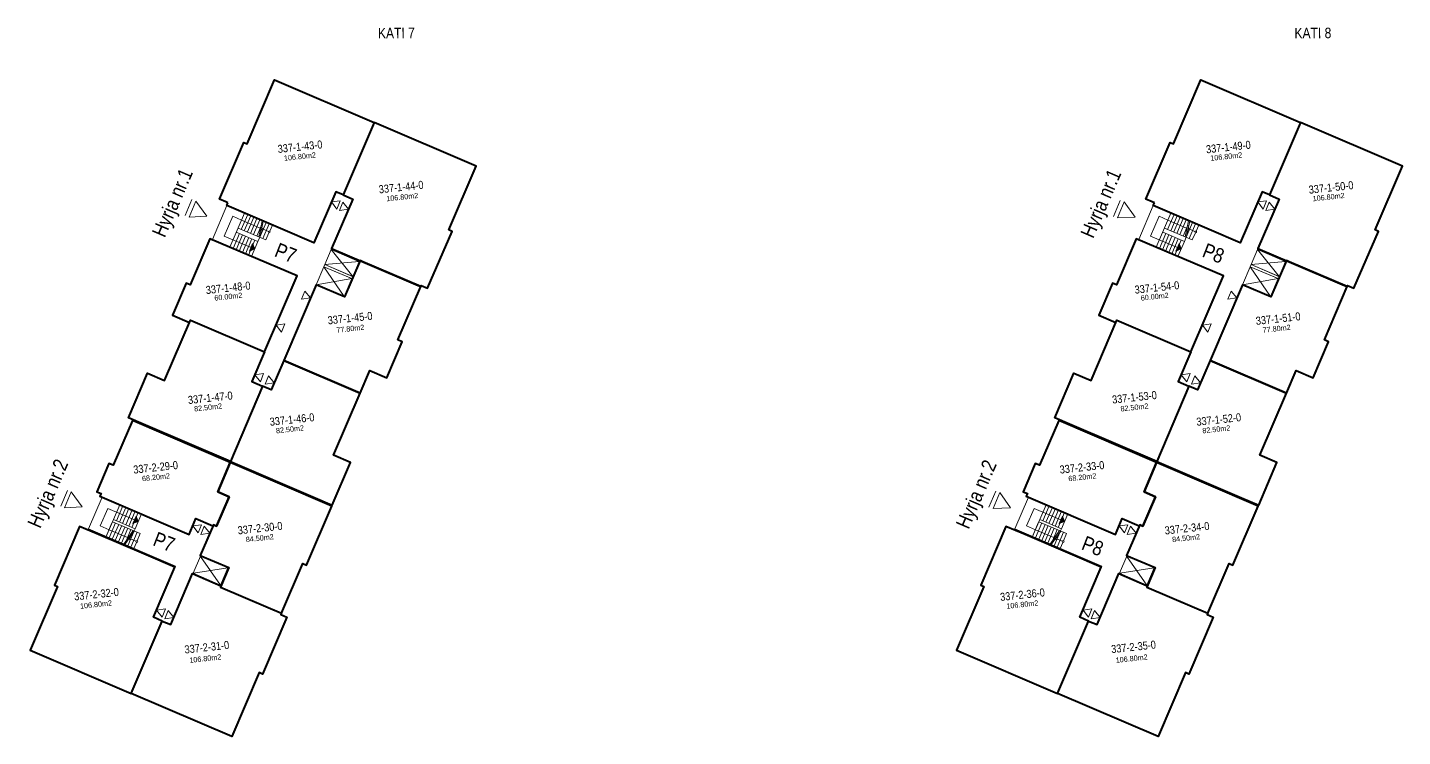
# Model space of a CAD drawing. Header units: metres. Extents: x 7511556 to 7513078, y 4692891 to 4693481.
# Drawn here: x 7512768 to 7512886.8, y 4692942.8 to 4693004.1 of the extents above; entities that cross this region are included whole.
import ezdxf
from ezdxf.enums import TextEntityAlignment as Align

# ---------------------------------------------------------------- set-up
doc = ezdxf.new("R2010")
doc.units = ezdxf.units.M
doc.layers.get('0').update_dxf_attribs({"lineweight": 0})
doc.layers.add('07 Kati 5', color=7, linetype='Continuous', lineweight=0)
doc.layers.add('Dyert', color=133, linetype='Continuous', lineweight=0)
doc.styles.add('Dimensionet CM', font='swissc.ttf', dxfattribs={"height": 15})

msp = doc.modelspace()

# ---------------------------------------------------------------- hatches: boundary and pattern name
at = {"layer": '07 Kati 5'}
h = msp.add_hatch(color=0, dxfattribs=at)
h.dxf.hatch_style = 1
h.paths.add_polyline_path([(7512787.63, 4692984.96), (7512787.45, 4692985.42), (7512787.17, 4692984.77)])
h = msp.add_hatch(color=0, dxfattribs=at)
h.dxf.hatch_style = 1
h.paths.add_polyline_path([(7512867.63, 4692984.96), (7512867.45, 4692985.42), (7512867.17, 4692984.77)])
h = msp.add_hatch(color=0, dxfattribs=at)
h.dxf.hatch_style = 1
h.paths.add_polyline_path([(7512777.56, 4692961.43), (7512777.1, 4692961.24), (7512777.38, 4692961.89)])
h = msp.add_hatch(color=0, dxfattribs=at)
h.dxf.hatch_style = 1
h.paths.add_polyline_path([(7512857.56, 4692961.43), (7512857.1, 4692961.24), (7512857.38, 4692961.89)])

# ---------------------------------------------------------------- linework, layer by layer
for p, q in [((7512782.2, 4692989.22), (7512781.62, 4692987.84)), ((7512862.38, 4692989.15), (7512861.8, 4692987.77)), ((7512771.45, 4692964.1), (7512770.87, 4692962.73)), ((7512851.62, 4692964.03), (7512851.04, 4692962.66))]:
    msp.add_line(p, q).dxf.unprotected_set("ltscale", 0)
at = {"color": 0}
for p, q in [((7512785, 4692986.08), (7512785.73, 4692987.78)), ((7512785.49, 4692985.11), (7512786.75, 4692988.06)), ((7512785.73, 4692987.78), (7512786.49, 4692987.46)), ((7512865, 4692986.08), (7512865.73, 4692987.78)), ((7512865.49, 4692985.11), (7512866.75, 4692988.06)), ((7512865.73, 4692987.78), (7512866.49, 4692987.46)), ((7512786.04, 4692986.4), (7512787.91, 4692985.6)), ((7512786.2, 4692986.77), (7512788.6, 4692985.74)), ((7512866.04, 4692986.4), (7512867.91, 4692985.6)), ((7512866.2, 4692986.77), (7512868.6, 4692985.74)), ((7512774.93, 4692962.55), (7512774.28, 4692961.04)), ((7512775.97, 4692962.87), (7512774.79, 4692960.11)), ((7512854.93, 4692962.55), (7512854.28, 4692961.04)), ((7512855.97, 4692962.87), (7512854.79, 4692960.11)), ((7512775.34, 4692961.4), (7512777.74, 4692960.37)), ((7512775.42, 4692961.58), (7512777.29, 4692960.78)), ((7512855.34, 4692961.4), (7512857.74, 4692960.37)), ((7512855.42, 4692961.58), (7512857.29, 4692960.78)), ((7512774.28, 4692961.04), (7512775.05, 4692960.71)), ((7512854.28, 4692961.04), (7512855.05, 4692960.71))]:
    msp.add_line(p, q, dxfattribs=at).dxf.unprotected_set("ltscale", 0)
at = {"color": 0, "lineweight": 40}
for points in [[(7512785.32, 4692988.94), (7512785.14, 4692989.02), (7512785.14, 4692989.02), (7512784.59, 4692989.25), (7512786.69, 4692994.17), (7512786.97, 4692994.05), (7512789.33, 4692999.57), (7512797.95, 4692995.88), (7512795.27, 4692989.63), (7512794.63, 4692989.9), (7512792.74, 4692985.49), (7512790.05, 4692986.64), (7512790.05, 4692986.64), (7512785.22, 4692988.71)], [(7512865.32, 4692988.94), (7512865.14, 4692989.02), (7512865.14, 4692989.02), (7512864.59, 4692989.25), (7512866.69, 4692994.17), (7512866.97, 4692994.05), (7512869.33, 4692999.57), (7512877.95, 4692995.88), (7512875.27, 4692989.63), (7512874.63, 4692989.9), (7512872.74, 4692985.49), (7512870.05, 4692986.64), (7512870.05, 4692986.64), (7512865.22, 4692988.71)], [(7512801.74, 4692981.8), (7512801.97, 4692981.71), (7512802.01, 4692981.8), (7512802.56, 4692981.56), (7512804.67, 4692986.48), (7512804.39, 4692986.6), (7512806.75, 4692992.11), (7512797.95, 4692995.88), (7512795.27, 4692989.63), (7512796.1, 4692989.27), (7512794.27, 4692985), (7512796.96, 4692983.85), (7512796.96, 4692983.85), (7512801.74, 4692981.8)], [(7512881.74, 4692981.8), (7512881.97, 4692981.71), (7512882.01, 4692981.8), (7512882.56, 4692981.56), (7512884.67, 4692986.48), (7512884.39, 4692986.6), (7512886.75, 4692992.11), (7512877.95, 4692995.88), (7512875.27, 4692989.63), (7512876.1, 4692989.27), (7512874.27, 4692985), (7512876.96, 4692983.85), (7512876.96, 4692983.85), (7512881.74, 4692981.8)], [(7512788.48, 4692976.06), (7512791.3, 4692982.63), (7512783.76, 4692985.85), (7512782.05, 4692981.86), (7512781.7, 4692982), (7512780.52, 4692979.25), (7512781.99, 4692978.62), (7512782.07, 4692978.8)], [(7512868.48, 4692976.06), (7512871.3, 4692982.63), (7512863.76, 4692985.85), (7512862.05, 4692981.86), (7512861.7, 4692982), (7512860.52, 4692979.25), (7512861.99, 4692978.62), (7512862.07, 4692978.8)], [(7512796.73, 4692983.95), (7512795.39, 4692980.82), (7512792.93, 4692981.87), (7512790.13, 4692975.33), (7512790.13, 4692975.32), (7512796.73, 4692972.5), (7512797.56, 4692974.45), (7512799.03, 4692973.83), (7512800.37, 4692976.95), (7512800, 4692977.11), (7512801.97, 4692981.71), (7512796.96, 4692983.85), (7512796.96, 4692983.85)], [(7512876.73, 4692983.95), (7512875.39, 4692980.82), (7512872.93, 4692981.87), (7512870.13, 4692975.33), (7512870.13, 4692975.32), (7512876.73, 4692972.5), (7512877.56, 4692974.45), (7512879.03, 4692973.83), (7512880.37, 4692976.95), (7512880, 4692977.11), (7512881.97, 4692981.71), (7512876.96, 4692983.85), (7512876.96, 4692983.85)], [(7512788.48, 4692976.06), (7512787.39, 4692973.51), (7512788.31, 4692973.12), (7512785.53, 4692966.61), (7512778.2, 4692969.74), (7512778.2, 4692969.74), (7512776.73, 4692970.37), (7512778.38, 4692974.24), (7512779.85, 4692973.61), (7512782.07, 4692978.8)], [(7512868.48, 4692976.06), (7512867.39, 4692973.51), (7512868.31, 4692973.12), (7512865.53, 4692966.61), (7512858.2, 4692969.74), (7512858.2, 4692969.74), (7512856.73, 4692970.37), (7512858.38, 4692974.24), (7512859.85, 4692973.61), (7512862.07, 4692978.8)], [(7512790.13, 4692975.32), (7512789.05, 4692972.8), (7512788.31, 4692973.12), (7512785.53, 4692966.61), (7512792.86, 4692963.47), (7512792.86, 4692963.47), (7512794.33, 4692962.84), (7512795.9, 4692966.52), (7512794.43, 4692967.15), (7512796.73, 4692972.5)], [(7512870.13, 4692975.32), (7512869.05, 4692972.8), (7512868.31, 4692973.12), (7512865.53, 4692966.61), (7512872.86, 4692963.47), (7512872.86, 4692963.47), (7512874.33, 4692962.84), (7512875.9, 4692966.52), (7512874.43, 4692967.15), (7512876.73, 4692972.5)], [(7512777.06, 4692970.13), (7512775.41, 4692966.29), (7512775.04, 4692966.44), (7512773.99, 4692963.99), (7512774.36, 4692963.83), (7512774.26, 4692963.6), (7512781.96, 4692960.3), (7512782.55, 4692961.67), (7512782.55, 4692961.67), (7512784.02, 4692961.04), (7512784.06, 4692961.14), (7512784.32, 4692961.02), (7512785.41, 4692963.56), (7512784.43, 4692963.98), (7512785.51, 4692966.51)], [(7512857.06, 4692970.13), (7512855.41, 4692966.29), (7512855.04, 4692966.44), (7512853.99, 4692963.99), (7512854.36, 4692963.83), (7512854.26, 4692963.6), (7512861.96, 4692960.3), (7512862.55, 4692961.67), (7512862.55, 4692961.67), (7512864.02, 4692961.04), (7512864.06, 4692961.14), (7512864.32, 4692961.02), (7512865.41, 4692963.56), (7512864.43, 4692963.98), (7512865.51, 4692966.51)], [(7512784.06, 4692961.14), (7512782.92, 4692958.48), (7512785.38, 4692957.43), (7512784.66, 4692955.75), (7512789.93, 4692953.49), (7512791.77, 4692957.79), (7512792.11, 4692957.65), (7512794.29, 4692962.75), (7512785.51, 4692966.51), (7512784.43, 4692963.98), (7512785.41, 4692963.56), (7512784.32, 4692961.02)], [(7512864.06, 4692961.14), (7512862.92, 4692958.48), (7512865.38, 4692957.43), (7512864.66, 4692955.75), (7512869.93, 4692953.49), (7512871.77, 4692957.79), (7512872.11, 4692957.65), (7512874.29, 4692962.75), (7512865.51, 4692966.51), (7512864.43, 4692963.98), (7512865.41, 4692963.56), (7512864.32, 4692961.02)], [(7512774.15, 4692960.28), (7512774.15, 4692960.28), (7512774.15, 4692960.28), (7512772.49, 4692960.99), (7512770.33, 4692955.93), (7512770.6, 4692955.81), (7512768.24, 4692950.3), (7512776.95, 4692946.57), (7512779.63, 4692952.82), (7512778.89, 4692953.14), (7512780.74, 4692957.46), (7512778.05, 4692958.61), (7512778.05, 4692958.61), (7512774.15, 4692960.28)], [(7512854.15, 4692960.28), (7512854.15, 4692960.28), (7512854.15, 4692960.28), (7512852.49, 4692960.99), (7512850.33, 4692955.93), (7512850.6, 4692955.81), (7512848.24, 4692950.3), (7512856.95, 4692946.57), (7512859.63, 4692952.82), (7512858.89, 4692953.14), (7512860.74, 4692957.46), (7512858.05, 4692958.61), (7512858.05, 4692958.61), (7512854.15, 4692960.28)], [(7512788.8, 4692953.98), (7512789.93, 4692953.49), (7512789.88, 4692953.38), (7512790.41, 4692953.16), (7512788.3, 4692948.24), (7512788.02, 4692948.36), (7512785.66, 4692942.84), (7512776.95, 4692946.57), (7512779.63, 4692952.82), (7512780.37, 4692952.51), (7512782.25, 4692956.92), (7512784.71, 4692955.87), (7512784.66, 4692955.75), (7512788.8, 4692953.98)], [(7512868.8, 4692953.98), (7512869.93, 4692953.49), (7512869.88, 4692953.38), (7512870.41, 4692953.16), (7512868.3, 4692948.24), (7512868.02, 4692948.36), (7512865.66, 4692942.84), (7512856.95, 4692946.57), (7512859.63, 4692952.82), (7512860.37, 4692952.51), (7512862.25, 4692956.92), (7512864.71, 4692955.87), (7512864.66, 4692955.75), (7512868.8, 4692953.98)]]:
    msp.add_lwpolyline(points, close=True, dxfattribs=at)
at = {"color": 0}
for points in [[(7512785.22, 4692988.71), (7512792.74, 4692985.49), (7512794.63, 4692989.9), (7512796.1, 4692989.27), (7512794.23, 4692984.91), (7512796.69, 4692983.86), (7512796.14, 4692982.56), (7512793.68, 4692983.62), (7512793.6, 4692983.43), (7512796.06, 4692982.38), (7512795.39, 4692980.82), (7512792.93, 4692981.87), (7512789.05, 4692972.8), (7512787.39, 4692973.51), (7512791.3, 4692982.63), (7512783.97, 4692985.77)], [(7512865.22, 4692988.71), (7512872.74, 4692985.49), (7512874.63, 4692989.9), (7512876.1, 4692989.27), (7512874.23, 4692984.91), (7512876.69, 4692983.86), (7512876.14, 4692982.56), (7512873.68, 4692983.62), (7512873.6, 4692983.43), (7512876.06, 4692982.38), (7512875.39, 4692980.82), (7512872.93, 4692981.87), (7512869.05, 4692972.8), (7512867.39, 4692973.51), (7512871.3, 4692982.63), (7512863.97, 4692985.77)], [(7512793.68, 4692983.62), (7512796.09, 4692982.58), (7512796.64, 4692983.88), (7512794.23, 4692984.91)], [(7512873.68, 4692983.62), (7512876.09, 4692982.58), (7512876.64, 4692983.88), (7512874.23, 4692984.91)], [(7512793.6, 4692983.43), (7512796.01, 4692982.4), (7512795.34, 4692980.84), (7512792.93, 4692981.87)], [(7512873.6, 4692983.43), (7512876.01, 4692982.4), (7512875.34, 4692980.84), (7512872.93, 4692981.87)], [(7512774.45, 4692963.52), (7512781.96, 4692960.31), (7512782.55, 4692961.67), (7512784.02, 4692961.04), (7512782.92, 4692958.48), (7512785.38, 4692957.43), (7512784.71, 4692955.87), (7512782.25, 4692956.92), (7512780.37, 4692952.51), (7512778.89, 4692953.14), (7512780.78, 4692957.55), (7512773.27, 4692960.77)], [(7512854.45, 4692963.52), (7512861.96, 4692960.31), (7512862.55, 4692961.67), (7512864.02, 4692961.04), (7512862.92, 4692958.48), (7512865.38, 4692957.43), (7512864.71, 4692955.87), (7512862.25, 4692956.92), (7512860.37, 4692952.51), (7512858.89, 4692953.14), (7512860.78, 4692957.55), (7512853.27, 4692960.77)], [(7512782.94, 4692958.42), (7512785.31, 4692957.41), (7512784.68, 4692955.93), (7512782.31, 4692956.95)], [(7512862.94, 4692958.42), (7512865.31, 4692957.41), (7512864.68, 4692955.93), (7512862.31, 4692956.95)]]:
    msp.add_lwpolyline(points, close=True, dxfattribs=at)
for points in [[(7512786.47, 4692986.65), (7512787.02, 4692987.94)], [(7512788.09, 4692986.77), (7512786.49, 4692987.46)], [(7512786.73, 4692986.54), (7512787.28, 4692987.83)], [(7512787, 4692986.43), (7512787.55, 4692987.71)], [(7512787.27, 4692986.31), (7512787.82, 4692987.6)], [(7512787.53, 4692986.2), (7512788.08, 4692987.48)], [(7512787.99, 4692986), (7512788.28, 4692987.4)], [(7512788.07, 4692985.97), (7512788.62, 4692987.26)], [(7512788.08, 4692985.96), (7512788.37, 4692987.36)], [(7512866.47, 4692986.65), (7512867.02, 4692987.94)], [(7512868.09, 4692986.77), (7512866.49, 4692987.46)], [(7512866.73, 4692986.54), (7512867.28, 4692987.83)], [(7512867, 4692986.43), (7512867.55, 4692987.71)], [(7512867.27, 4692986.31), (7512867.82, 4692987.6)], [(7512867.53, 4692986.2), (7512868.08, 4692987.48)], [(7512867.99, 4692986), (7512868.28, 4692987.4)], [(7512868.07, 4692985.97), (7512868.62, 4692987.26)], [(7512868.08, 4692985.96), (7512868.37, 4692987.36)], [(7512785.76, 4692985), (7512786.31, 4692986.29)], [(7512786.02, 4692984.88), (7512786.58, 4692986.17)], [(7512786.29, 4692984.77), (7512786.84, 4692986.06)], [(7512787.8, 4692986.08), (7512788.2, 4692987.01)], [(7512788.24, 4692986.71), (7512788.41, 4692986.78)], [(7512788.24, 4692986.71), (7512788.31, 4692986.54)], [(7512788.33, 4692985.86), (7512788.88, 4692987.14)], [(7512788.82, 4692986.46), (7512788.36, 4692986.66)], [(7512788.6, 4692985.74), (7512788.86, 4692986.36)], [(7512788.93, 4692986.5), (7512789.15, 4692987.03)], [(7512865.76, 4692985), (7512866.31, 4692986.29)], [(7512866.02, 4692984.88), (7512866.58, 4692986.17)], [(7512866.29, 4692984.77), (7512866.84, 4692986.06)], [(7512867.8, 4692986.08), (7512868.2, 4692987.01)], [(7512868.24, 4692986.71), (7512868.41, 4692986.78)], [(7512868.24, 4692986.71), (7512868.31, 4692986.54)], [(7512868.33, 4692985.86), (7512868.88, 4692987.14)], [(7512868.82, 4692986.46), (7512868.36, 4692986.66)], [(7512868.6, 4692985.74), (7512868.86, 4692986.36)], [(7512868.93, 4692986.5), (7512869.15, 4692987.03)], [(7512786.56, 4692984.66), (7512787.11, 4692985.94)], [(7512786.82, 4692984.54), (7512787.38, 4692985.83)], [(7512787.09, 4692984.43), (7512787.64, 4692985.72)], [(7512787.63, 4692984.96), (7512787.45, 4692985.42), (7512787.17, 4692984.77), (7512787.63, 4692984.96)], [(7512787.36, 4692984.31), (7512787.91, 4692985.6)], [(7512794.23, 4692984.91), (7512796.09, 4692982.58)], [(7512866.56, 4692984.66), (7512867.11, 4692985.94)], [(7512866.82, 4692984.54), (7512867.38, 4692985.83)], [(7512867.09, 4692984.43), (7512867.64, 4692985.72)], [(7512867.63, 4692984.96), (7512867.45, 4692985.42), (7512867.17, 4692984.77), (7512867.63, 4692984.96)], [(7512867.36, 4692984.31), (7512867.91, 4692985.6)], [(7512874.23, 4692984.91), (7512876.09, 4692982.58)], [(7512796.64, 4692983.88), (7512793.68, 4692983.62)], [(7512876.64, 4692983.88), (7512873.68, 4692983.62)], [(7512793.6, 4692983.43), (7512795.34, 4692980.84)], [(7512873.6, 4692983.43), (7512875.34, 4692980.84)], [(7512796.01, 4692982.4), (7512792.93, 4692981.87)], [(7512876.01, 4692982.4), (7512872.93, 4692981.87)], [(7512776.24, 4692962.76), (7512775.69, 4692961.47)], [(7512776.51, 4692962.64), (7512775.95, 4692961.36)], [(7512776.77, 4692962.53), (7512776.22, 4692961.24)], [(7512777.04, 4692962.41), (7512776.49, 4692961.13)], [(7512777.31, 4692962.3), (7512776.75, 4692961.01)], [(7512856.24, 4692962.76), (7512855.69, 4692961.47)], [(7512856.51, 4692962.64), (7512855.95, 4692961.36)], [(7512856.77, 4692962.53), (7512856.22, 4692961.24)], [(7512857.04, 4692962.41), (7512856.49, 4692961.13)], [(7512857.31, 4692962.3), (7512856.75, 4692961.01)], [(7512775.3, 4692961.31), (7512774.79, 4692960.11)], [(7512775.61, 4692961.29), (7512775.06, 4692960)], [(7512775.88, 4692961.17), (7512775.33, 4692959.88)], [(7512777.57, 4692962.19), (7512777.02, 4692960.9)], [(7512777.56, 4692961.43), (7512777.1, 4692961.24), (7512777.38, 4692961.89), (7512777.56, 4692961.43)], [(7512777.84, 4692962.07), (7512777.29, 4692960.78)], [(7512855.3, 4692961.31), (7512854.79, 4692960.11)], [(7512855.61, 4692961.29), (7512855.06, 4692960)], [(7512855.88, 4692961.17), (7512855.33, 4692959.88)], [(7512857.57, 4692962.19), (7512857.02, 4692960.9)], [(7512857.56, 4692961.43), (7512857.1, 4692961.24), (7512857.38, 4692961.89), (7512857.56, 4692961.43)], [(7512857.84, 4692962.07), (7512857.29, 4692960.78)], [(7512776.65, 4692960.03), (7512775.05, 4692960.71)], [(7512776.14, 4692961.06), (7512775.59, 4692959.77)], [(7512776.41, 4692960.94), (7512775.86, 4692959.66)], [(7512776.68, 4692960.83), (7512776.13, 4692959.54)], [(7512777.13, 4692960.63), (7512776.32, 4692959.46)], [(7512777.23, 4692960.59), (7512776.41, 4692959.42)], [(7512776.94, 4692960.72), (7512776.55, 4692959.79)], [(7512777.21, 4692960.6), (7512776.66, 4692959.31)], [(7512776.79, 4692959.96), (7512776.97, 4692960.03)], [(7512776.79, 4692959.96), (7512776.86, 4692959.79)], [(7512777.37, 4692959.71), (7512776.91, 4692959.91)], [(7512777.48, 4692960.49), (7512776.92, 4692959.2)], [(7512777.74, 4692960.37), (7512777.48, 4692959.76)], [(7512856.65, 4692960.03), (7512855.05, 4692960.71)], [(7512856.14, 4692961.06), (7512855.59, 4692959.77)], [(7512856.41, 4692960.94), (7512855.86, 4692959.66)], [(7512856.68, 4692960.83), (7512856.13, 4692959.54)], [(7512857.13, 4692960.63), (7512856.32, 4692959.46)], [(7512857.23, 4692960.59), (7512856.41, 4692959.42)], [(7512856.94, 4692960.72), (7512856.55, 4692959.79)], [(7512857.21, 4692960.6), (7512856.66, 4692959.31)], [(7512856.79, 4692959.96), (7512856.97, 4692960.03)], [(7512856.79, 4692959.96), (7512856.86, 4692959.79)], [(7512857.37, 4692959.71), (7512856.91, 4692959.91)], [(7512857.48, 4692960.49), (7512856.92, 4692959.2)], [(7512857.74, 4692960.37), (7512857.48, 4692959.76)], [(7512777.42, 4692959.61), (7512777.19, 4692959.09)], [(7512857.42, 4692959.61), (7512857.19, 4692959.09)], [(7512784.68, 4692955.93), (7512782.95, 4692958.39)], [(7512864.68, 4692955.93), (7512862.95, 4692958.39)], [(7512785.31, 4692957.41), (7512782.34, 4692956.96)], [(7512865.31, 4692957.41), (7512862.34, 4692956.96)]]:
    msp.add_lwpolyline(points, dxfattribs=at)
at = {"color": 0, "ltscale": 10}
for points in [[(7512785, 4692986.08), (7512787.31, 4692985.1)], [(7512865, 4692986.08), (7512867.31, 4692985.1)], [(7512787.91, 4692985.6), (7512788.07, 4692985.97)], [(7512867.91, 4692985.6), (7512868.07, 4692985.97)], [(7512774.93, 4692962.55), (7512777.24, 4692961.57)], [(7512854.93, 4692962.55), (7512857.24, 4692961.57)], [(7512777.29, 4692960.78), (7512777.21, 4692960.6)], [(7512857.29, 4692960.78), (7512857.21, 4692960.6)]]:
    msp.add_lwpolyline(points, dxfattribs=at)
at = {"color": 0}
for centre in [(7512788.89, 4692986.43), (7512868.89, 4692986.43), (7512777.45, 4692959.68), (7512857.45, 4692959.68)]:
    msp.add_circle(centre, 0.08, dxfattribs=at)
at = {"layer": 'Dyert', "color": 0}
for p, q in [((7512781.97, 4692987.72), (7512782.55, 4692989.1)), ((7512782.55, 4692989.1), (7512783.49, 4692987.79)), ((7512862.14, 4692987.65), (7512862.72, 4692989.03)), ((7512862.72, 4692989.03), (7512863.67, 4692987.72)), ((7512783.49, 4692987.79), (7512781.97, 4692987.72)), ((7512863.67, 4692987.72), (7512862.14, 4692987.65)), ((7512771.21, 4692962.6), (7512771.79, 4692963.98)), ((7512771.79, 4692963.98), (7512772.74, 4692962.67)), ((7512851.39, 4692962.53), (7512851.97, 4692963.91)), ((7512851.97, 4692963.91), (7512852.91, 4692962.6)), ((7512772.74, 4692962.67), (7512771.21, 4692962.6)), ((7512852.91, 4692962.6), (7512851.39, 4692962.53))]:
    msp.add_line(p, q, dxfattribs=at)
for points in [[(7512795, 4692989.12), (7512794.72, 4692988.41), (7512794.25, 4692989.02)], [(7512795.23, 4692988.99), (7512795.72, 4692988.39), (7512794.96, 4692988.27)], [(7512875, 4692989.12), (7512874.72, 4692988.41), (7512874.25, 4692989.02)], [(7512875.23, 4692988.99), (7512875.72, 4692988.39), (7512874.96, 4692988.27)], [(7512791.95, 4692981.32), (7512792.44, 4692980.73), (7512791.68, 4692980.61)], [(7512871.95, 4692981.32), (7512872.44, 4692980.73), (7512871.68, 4692980.61)], [(7512790.23, 4692978.49), (7512789.95, 4692977.77), (7512789.48, 4692978.38)], [(7512870.23, 4692978.49), (7512869.95, 4692977.77), (7512869.48, 4692978.38)], [(7512788.4, 4692974.21), (7512788.12, 4692973.49), (7512787.65, 4692974.1)], [(7512868.4, 4692974.21), (7512868.12, 4692973.49), (7512867.65, 4692974.1)], [(7512788.82, 4692973.99), (7512789.3, 4692973.4), (7512788.54, 4692973.28)], [(7512868.82, 4692973.99), (7512869.3, 4692973.4), (7512868.54, 4692973.28)], [(7512783.03, 4692961.14), (7512782.74, 4692960.43), (7512782.27, 4692961.04)], [(7512863.03, 4692961.14), (7512862.74, 4692960.43), (7512862.27, 4692961.04)], [(7512783.26, 4692961), (7512783.74, 4692960.41), (7512782.98, 4692960.29)], [(7512863.26, 4692961), (7512863.74, 4692960.41), (7512862.98, 4692960.29)], [(7512779.91, 4692953.86), (7512779.63, 4692953.14), (7512779.16, 4692953.75)], [(7512780.14, 4692953.72), (7512780.63, 4692953.12), (7512779.87, 4692953.01)], [(7512859.91, 4692953.86), (7512859.63, 4692953.14), (7512859.16, 4692953.75)], [(7512860.14, 4692953.72), (7512860.63, 4692953.12), (7512859.87, 4692953.01)]]:
    msp.add_lwpolyline(points, close=True, dxfattribs=at)

# ---------------------------------------------------------------- texts
at = {"layer": 'Dyert', "color": 0, "lineweight": 20, "style": 'Dimensionet CM'}
for s, p in [('337-1-43-0', (7512791.54, 4692993.8)), ('337-1-49-0', (7512871.71, 4692993.77)), ('337-1-44-0', (7512800.27, 4692990.31)), ('337-1-50-0', (7512880.58, 4692990.28)), ('337-1-48-0', (7512785.33, 4692981.61)), ('337-1-54-0', (7512865.54, 4692981.64)), ('337-1-45-0', (7512795.86, 4692978.99)), ('337-1-51-0', (7512876.01, 4692978.95)), ('337-1-47-0', (7512783.79, 4692972.11)), ('337-1-53-0', (7512863.6, 4692972.15)), ('337-1-46-0', (7512790.85, 4692970.23)), ('337-1-52-0', (7512870.88, 4692970.23)), ('337-2-29-0', (7512779.07, 4692966.1)), ('337-2-33-0', (7512859.07, 4692966.1)), ('337-2-30-0', (7512788.09, 4692960.85)), ('337-2-34-0', (7512868.14, 4692960.84)), ('337-2-32-0', (7512773.96, 4692955.14)), ('337-2-36-0', (7512853.93, 4692955.1)), ('337-2-31-0', (7512783.49, 4692950.56)), ('337-2-35-0', (7512863.52, 4692950.59))]:
    msp.add_text(s, height=0.691, rotation=6.1416, dxfattribs=at).set_placement(p, align=Align.MIDDLE_CENTER)
at = {"layer": 'Dyert', "color": 0, "style": 'Dimensionet CM'}
for s, p in [('Hyrja nr.1', (7512779.86, 4692985.87)), ('Hyrja nr.1', (7512860.04, 4692985.8)), ('Hyrja nr.2', (7512769.1, 4692960.75)), ('Hyrja nr.2', (7512849.28, 4692960.68))]:
    msp.add_text(s, height=1.249, rotation=66.623, dxfattribs=at).set_placement(p)
at = {"layer": 'Dyert', "color": 0, "lineweight": 20, "attachment_point": 3, "style": 'Dimensionet CM'}
for s, insert, char_height, width, rotation in [('KATI 7', (7512801.45, 4693004.08), 0.909, 19.8026, 0.3813), ('KATI 8', (7512880.6, 4693004.08), 0.909, 19.8026, 0.3813), ('106.80m2', (7512792.88, 4692993.32), 0.454, 1.7296, 6.1416), ('106.80m2', (7512872.88, 4692993.32), 0.454, 1.7296, 6.1416), ('106.80m2', (7512801.72, 4692989.82), 0.454, 1.7296, 6.1416), ('106.80m2', (7512881.72, 4692989.82), 0.454, 1.7296, 6.1416), ('P7', (7512791.37, 4692984.89), 1.272, 20.46, 338.7049), ('P8', (7512871.49, 4692984.86), 1.272, 20.46, 338.7049), ('60.00m2', (7512786.53, 4692981.2), 0.454, 1.7296, 6.1416), ('60.00m2', (7512866.53, 4692981.2), 0.454, 1.7296, 6.1416), ('77.80m2', (7512797.06, 4692978.43), 0.454, 1.7296, 6.1416), ('77.80m2', (7512877.06, 4692978.43), 0.454, 1.7296, 6.1416), ('82.50m2', (7512784.78, 4692971.63), 0.454, 1.7296, 6.1416), ('82.50m2', (7512864.78, 4692971.63), 0.454, 1.7296, 6.1416), ('82.50m2', (7512791.85, 4692969.74), 0.454, 1.7296, 6.1416), ('82.50m2', (7512871.85, 4692969.74), 0.454, 1.7296, 6.1416), ('68.20m2', (7512780.28, 4692965.6), 0.454, 1.7296, 6.1416), ('68.20m2', (7512860.28, 4692965.6), 0.454, 1.7296, 6.1416), ('P7', (7512780.87, 4692959.92), 1.272, 20.46, 338.7049), ('84.50m2', (7512789.24, 4692960.34), 0.454, 1.7296, 6.1416), ('P8', (7512861.06, 4692959.57), 1.272, 20.46, 338.7049), ('84.50m2', (7512869.24, 4692960.34), 0.454, 1.7296, 6.1416), ('106.80m2', (7512775.27, 4692954.62), 0.454, 1.7296, 6.1416), ('106.80m2', (7512855.27, 4692954.62), 0.454, 1.7296, 6.1416), ('106.80m2', (7512784.71, 4692949.95), 0.454, 1.7296, 6.1416), ('106.80m2', (7512864.71, 4692949.95), 0.454, 1.7296, 6.1416)]:
    msp.add_mtext(s, dxfattribs=dict(at, insert=insert, char_height=char_height, width=width, rotation=rotation))

doc.saveas('drawing.dxf')
